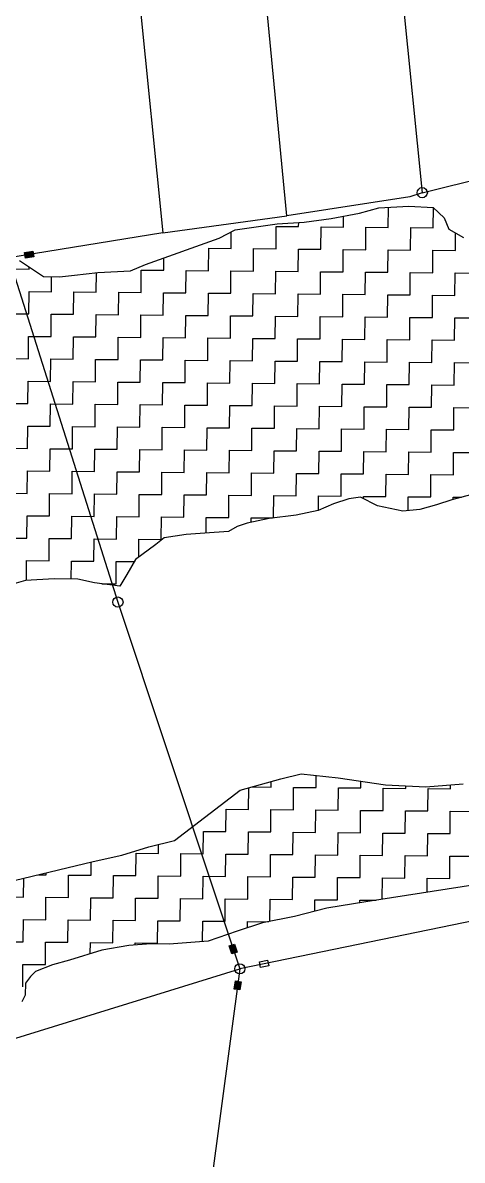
# Model space of a CAD drawing. Header units: metres. Extents: x 286188 to 288650, y 2015524 to 2018848.
# Drawn here: x 287607.7 to 287797.8, y 2016851 to 2017342.7 of the extents above; entities that cross this region are included whole.
import ezdxf

# ---------------------------------------------------------------- set-up
doc = ezdxf.new("R2010")
doc.units = ezdxf.units.M
doc.header["$MEASUREMENT"] = 0
doc.layers.add('POLY_HATCH', color=12, linetype='Continuous')
doc.layers.add('POLY_PARCEL', color=6, linetype='Continuous')

msp = doc.modelspace()

# ---------------------------------------------------------------- hatches: boundary and pattern name
for points in [[(287612.45, 2017241.54), (287612.05, 2017244), (287608.5, 2017243.42), (287608.9, 2017240.96)], [(287699.33, 2016944.38), (287696.98, 2016943.58), (287698.13, 2016940.17), (287700.48, 2016940.97)], [(287699.17, 2016924.9), (287701.64, 2016924.57), (287702.12, 2016928.14), (287699.65, 2016928.47)]]:
    msp.add_hatch(color=256).paths.add_polyline_path(points)

# ---------------------------------------------------------------- linework, layer by layer
for points in [[(287608.5, 2017243.42), (287612.05, 2017244), (287612.45, 2017241.54), (287608.9, 2017240.96)], [(287698.13, 2016940.17), (287696.98, 2016943.58), (287699.33, 2016944.38), (287700.48, 2016940.97)], [(287710.06, 2016936.73), (287713.58, 2016937.46), (287714.09, 2016935.02), (287710.56, 2016934.29)], [(287702.12, 2016928.14), (287701.64, 2016924.57), (287699.17, 2016924.9), (287699.65, 2016928.47)]]:
    msp.add_lwpolyline(points, close=True)
for centre in [(287780.5, 2017269.21), (287648.87, 2017092.26), (287701.61, 2016933.72)]:
    msp.add_circle(centre, 2.2)
at = {"layer": 'POLY_HATCH'}
for p, q in [((287761.77, 2017262.63), (287774.69, 2017263.32)), ((287774.69, 2017263.32), (287785.18, 2017262.82)), ((287785.18, 2017262.82), (287789.98, 2017258.34)), ((287729.44, 2017256.47), (287741.15, 2017257.98)), ((287741.15, 2017257.98), (287753.28, 2017260.29)), ((287753.28, 2017260.29), (287761.77, 2017262.63)), ((287789.98, 2017258.34), (287791.95, 2017253.49)), ((287692.66, 2017249.55), (287699.55, 2017253.11)), ((287699.55, 2017253.11), (287717.73, 2017255.77)), ((287717.73, 2017255.77), (287729.44, 2017256.47)), ((287791.95, 2017253.49), (287798.37, 2017249.8)), ((287660.76, 2017238.18), (287692.66, 2017249.55)), ((287606.3, 2017239.88), (287612.32, 2017235.79)), ((287612.32, 2017235.79), (287616.73, 2017232.93)), ((287623.59, 2017232.87), (287630.05, 2017233.62)), ((287630.05, 2017233.62), (287640.15, 2017234.74)), ((287640.15, 2017234.74), (287654.28, 2017235.41)), ((287654.28, 2017235.41), (287660.76, 2017238.18)), ((287616.73, 2017232.93), (287623.59, 2017232.87)), ((287748.72, 2017136.87), (287742.13, 2017134.74)), ((287753.84, 2017137.56), (287748.72, 2017136.87)), ((287761.12, 2017133.84), (287753.84, 2017137.56)), ((287793.3, 2017136.47), (287786.7, 2017134.34)), ((287801.35, 2017138.59), (287793.3, 2017136.47)), ((287735.52, 2017131.88), (287726, 2017129.77)), ((287742.13, 2017134.74), (287735.52, 2017131.88)), ((287772.06, 2017131.55), (287761.12, 2017133.84)), ((287779.37, 2017132.21), (287772.06, 2017131.55)), ((287786.7, 2017134.34), (287779.37, 2017132.21)), ((287704.78, 2017126.31), (287700.38, 2017124.89)), ((287714.3, 2017128.42), (287704.78, 2017126.31)), ((287726, 2017129.77), (287714.3, 2017128.42)), ((287678.43, 2017121.44), (287668.92, 2017120.07)), ((287686.47, 2017122.1), (287678.43, 2017121.44)), ((287696.71, 2017122.74), (287686.47, 2017122.1)), ((287700.38, 2017124.89), (287696.71, 2017122.74)), ((287665.24, 2017117.18), (287656.41, 2017110.68)), ((287668.92, 2017120.07), (287665.24, 2017117.18)), ((287656.41, 2017110.68), (287652.7, 2017104.14)), ((287608.83, 2017101.62), (287596.37, 2017098.08)), ((287621.26, 2017102.24), (287608.83, 2017101.62)), ((287631.49, 2017102.14), (287621.26, 2017102.24)), ((287638.78, 2017100.62), (287631.49, 2017102.14)), ((287649.73, 2017099.06), (287638.78, 2017100.62)), ((287652.7, 2017104.14), (287649.73, 2017099.06)), ((287719.26, 2017015.84), (287728.05, 2017017.95)), ((287728.05, 2017017.95), (287744.11, 2017016.34)), ((287701.68, 2017010.88), (287719.26, 2017015.84)), ((287744.11, 2017016.34), (287764.55, 2017013.24)), ((287764.55, 2017013.24), (287782.08, 2017012.35)), ((287782.08, 2017012.35), (287798.16, 2017013.66)), ((287673.29, 2016989.23), (287701.68, 2017010.88)), ((287662.3, 2016986.4), (287673.29, 2016989.23)), ((287638.13, 2016980.05), (287650.58, 2016982.86)), ((287650.58, 2016982.86), (287662.3, 2016986.4)), ((287591.26, 2016968.79), (287638.13, 2016980.05)), ((287813.84, 2016971.62), (287756.03, 2016962.65)), ((287739.2, 2016959.88), (287725.28, 2016956.36)), ((287756.03, 2016962.65), (287739.2, 2016959.88)), ((287711.37, 2016953.56), (287700.38, 2016950.01)), ((287725.28, 2016956.36), (287711.37, 2016953.56)), ((287700.38, 2016950.01), (287687.92, 2016945.74)), ((287653.55, 2016943.86), (287641.84, 2016941.77)), ((287663.06, 2016944.5), (287653.55, 2016943.86)), ((287671.1, 2016944.43), (287663.06, 2016944.5)), ((287687.92, 2016945.74), (287671.1, 2016944.43)), ((287641.84, 2016941.77), (287627.92, 2016937.52)), ((287620.59, 2016935.39), (287613.26, 2016932.54)), ((287627.92, 2016937.52), (287620.59, 2016935.39)), ((287611.05, 2016930.37), (287608.83, 2016927.47)), ((287613.26, 2016932.54), (287611.05, 2016930.37)), ((287608.83, 2016927.47), (287608.78, 2016922.35)), ((287608.78, 2016922.35), (287607.29, 2016919.45))]:
    msp.add_line(p, q, dxfattribs=at)
at = {"layer": 'POLY_HATCH', "linetype": 'Continuous'}
for p, q in [((287765.8, 2017254.18), (287765.88, 2017262.85)), ((287746.41, 2017254.35), (287746.45, 2017258.99)), ((287785.19, 2017254), (287785.27, 2017262.74)), ((287717.24, 2017244.92), (287717.33, 2017254.62)), ((287717.33, 2017254.62), (287727.02, 2017254.53)), ((287727.02, 2017254.53), (287727.04, 2017256.33)), ((287736.63, 2017244.75), (287736.72, 2017254.44)), ((287736.72, 2017254.44), (287746.41, 2017254.35)), ((287756.02, 2017244.57), (287756.11, 2017254.27)), ((287756.11, 2017254.27), (287765.8, 2017254.18)), ((287775.41, 2017244.4), (287775.5, 2017254.09)), ((287775.5, 2017254.09), (287785.19, 2017254)), ((287697.85, 2017245.1), (287697.91, 2017252.27)), ((287794.8, 2017244.22), (287794.87, 2017251.81)), ((287688.07, 2017235.49), (287688.16, 2017245.19)), ((287688.16, 2017245.19), (287697.85, 2017245.1)), ((287707.46, 2017235.32), (287707.54, 2017245.01)), ((287707.54, 2017245.01), (287717.24, 2017244.92)), ((287726.85, 2017235.14), (287726.93, 2017244.83)), ((287726.93, 2017244.83), (287736.63, 2017244.75)), ((287746.24, 2017234.96), (287746.32, 2017244.66)), ((287746.32, 2017244.66), (287756.02, 2017244.57)), ((287765.63, 2017234.79), (287765.71, 2017244.48)), ((287765.71, 2017244.48), (287775.41, 2017244.4)), ((287785.02, 2017234.61), (287785.1, 2017244.31)), ((287785.1, 2017244.31), (287794.8, 2017244.22)), ((287668.68, 2017235.67), (287668.73, 2017241.02)), ((287600.81, 2017236.28), (287610.51, 2017236.19)), ((287610.51, 2017236.19), (287610.52, 2017237.02)), ((287639.51, 2017226.23), (287639.58, 2017234.67)), ((287658.9, 2017226.06), (287658.98, 2017235.75)), ((287658.98, 2017235.75), (287668.68, 2017235.67)), ((287678.29, 2017225.88), (287678.37, 2017235.58)), ((287678.37, 2017235.58), (287688.07, 2017235.49)), ((287697.68, 2017225.71), (287697.76, 2017235.4)), ((287697.76, 2017235.4), (287707.46, 2017235.32)), ((287717.06, 2017225.53), (287717.15, 2017235.23)), ((287717.15, 2017235.23), (287726.85, 2017235.14)), ((287736.45, 2017225.36), (287736.54, 2017235.05)), ((287736.54, 2017235.05), (287746.24, 2017234.96)), ((287755.84, 2017225.18), (287755.93, 2017234.88)), ((287755.93, 2017234.88), (287765.63, 2017234.79)), ((287775.23, 2017225.01), (287775.32, 2017234.7)), ((287775.32, 2017234.7), (287785.02, 2017234.61)), ((287794.62, 2017224.83), (287794.71, 2017234.53)), ((287794.71, 2017234.53), (287804.41, 2017234.44)), ((287620.12, 2017226.41), (287620.17, 2017232.9)), ((287610.33, 2017216.8), (287610.42, 2017226.5)), ((287610.42, 2017226.5), (287620.12, 2017226.41)), ((287629.72, 2017216.63), (287629.81, 2017226.32)), ((287629.81, 2017226.32), (287639.51, 2017226.23)), ((287649.11, 2017216.45), (287649.2, 2017226.15)), ((287649.2, 2017226.15), (287658.9, 2017226.06)), ((287668.5, 2017216.28), (287668.59, 2017225.97)), ((287668.59, 2017225.97), (287678.29, 2017225.88)), ((287687.89, 2017216.1), (287687.98, 2017225.8)), ((287687.98, 2017225.8), (287697.68, 2017225.71)), ((287707.28, 2017215.93), (287707.37, 2017225.62)), ((287707.37, 2017225.62), (287717.06, 2017225.53)), ((287726.67, 2017215.75), (287726.76, 2017225.45)), ((287726.76, 2017225.45), (287736.45, 2017225.36)), ((287746.06, 2017215.58), (287746.15, 2017225.27)), ((287746.15, 2017225.27), (287755.84, 2017225.18)), ((287765.45, 2017215.4), (287765.54, 2017225.09)), ((287765.54, 2017225.09), (287775.23, 2017225.01)), ((287784.84, 2017215.22), (287784.93, 2017224.92)), ((287784.93, 2017224.92), (287794.62, 2017224.83)), ((287600.64, 2017216.89), (287610.33, 2017216.8)), ((287619.94, 2017207.02), (287620.03, 2017216.71)), ((287620.03, 2017216.71), (287629.72, 2017216.63)), ((287639.33, 2017206.84), (287639.42, 2017216.54)), ((287639.42, 2017216.54), (287649.11, 2017216.45)), ((287658.72, 2017206.67), (287658.81, 2017216.36)), ((287658.81, 2017216.36), (287668.5, 2017216.28)), ((287678.11, 2017206.49), (287678.2, 2017216.19)), ((287678.2, 2017216.19), (287687.89, 2017216.1)), ((287697.5, 2017206.32), (287697.59, 2017216.01)), ((287697.59, 2017216.01), (287707.28, 2017215.93)), ((287716.89, 2017206.14), (287716.98, 2017215.84)), ((287716.98, 2017215.84), (287726.67, 2017215.75)), ((287736.28, 2017205.97), (287736.37, 2017215.66)), ((287736.37, 2017215.66), (287746.06, 2017215.58)), ((287755.67, 2017205.79), (287755.76, 2017215.49)), ((287755.76, 2017215.49), (287765.45, 2017215.4)), ((287775.06, 2017205.62), (287775.15, 2017215.31)), ((287775.15, 2017215.31), (287784.84, 2017215.22)), ((287794.45, 2017205.44), (287794.54, 2017215.14)), ((287794.54, 2017215.14), (287804.23, 2017215.05)), ((287610.16, 2017197.41), (287610.25, 2017207.11)), ((287610.25, 2017207.11), (287619.94, 2017207.02)), ((287629.55, 2017197.24), (287629.64, 2017206.93)), ((287629.64, 2017206.93), (287639.33, 2017206.84)), ((287648.94, 2017197.06), (287649.03, 2017206.76)), ((287649.03, 2017206.76), (287658.72, 2017206.67)), ((287668.33, 2017196.89), (287668.42, 2017206.58)), ((287668.42, 2017206.58), (287678.11, 2017206.49)), ((287687.72, 2017196.71), (287687.81, 2017206.41)), ((287687.81, 2017206.41), (287697.5, 2017206.32)), ((287707.11, 2017196.54), (287707.19, 2017206.23)), ((287707.19, 2017206.23), (287716.89, 2017206.14)), ((287726.5, 2017196.36), (287726.58, 2017206.06)), ((287726.58, 2017206.06), (287736.28, 2017205.97)), ((287745.89, 2017196.19), (287745.97, 2017205.88)), ((287745.97, 2017205.88), (287755.67, 2017205.79)), ((287765.28, 2017196.01), (287765.36, 2017205.71)), ((287765.36, 2017205.71), (287775.06, 2017205.62)), ((287784.67, 2017195.84), (287784.75, 2017205.53)), ((287784.75, 2017205.53), (287794.45, 2017205.44)), ((287600.46, 2017197.5), (287610.16, 2017197.41)), ((287619.77, 2017187.63), (287619.85, 2017197.32)), ((287619.85, 2017197.32), (287629.55, 2017197.24)), ((287639.16, 2017187.45), (287639.24, 2017197.15)), ((287639.24, 2017197.15), (287648.94, 2017197.06)), ((287658.55, 2017187.28), (287658.63, 2017196.97)), ((287658.63, 2017196.97), (287668.33, 2017196.89)), ((287677.94, 2017187.1), (287678.02, 2017196.8)), ((287678.02, 2017196.8), (287687.72, 2017196.71)), ((287697.32, 2017186.93), (287697.41, 2017196.62)), ((287697.41, 2017196.62), (287707.11, 2017196.54)), ((287716.71, 2017186.75), (287716.8, 2017196.45)), ((287716.8, 2017196.45), (287726.5, 2017196.36)), ((287736.1, 2017186.58), (287736.19, 2017196.27)), ((287736.19, 2017196.27), (287745.89, 2017196.19)), ((287755.49, 2017186.4), (287755.58, 2017196.1)), ((287755.58, 2017196.1), (287765.28, 2017196.01)), ((287774.88, 2017186.23), (287774.97, 2017195.92)), ((287774.97, 2017195.92), (287784.67, 2017195.84)), ((287794.27, 2017186.05), (287794.36, 2017195.75)), ((287794.36, 2017195.75), (287804.06, 2017195.66)), ((287609.98, 2017178.02), (287610.07, 2017187.72)), ((287610.07, 2017187.72), (287619.77, 2017187.63)), ((287629.37, 2017177.85), (287629.46, 2017187.54)), ((287629.46, 2017187.54), (287639.16, 2017187.45)), ((287648.76, 2017177.67), (287648.85, 2017187.37)), ((287648.85, 2017187.37), (287658.55, 2017187.28)), ((287668.15, 2017177.5), (287668.24, 2017187.19)), ((287668.24, 2017187.19), (287677.94, 2017187.1)), ((287687.54, 2017177.32), (287687.63, 2017187.02)), ((287687.63, 2017187.02), (287697.32, 2017186.93)), ((287706.93, 2017177.15), (287707.02, 2017186.84)), ((287707.02, 2017186.84), (287716.71, 2017186.75)), ((287726.32, 2017176.97), (287726.41, 2017186.67)), ((287726.41, 2017186.67), (287736.1, 2017186.58)), ((287745.71, 2017176.8), (287745.8, 2017186.49)), ((287745.8, 2017186.49), (287755.49, 2017186.4)), ((287765.1, 2017176.62), (287765.19, 2017186.32)), ((287765.19, 2017186.32), (287774.88, 2017186.23)), ((287784.49, 2017176.45), (287784.58, 2017186.14)), ((287784.58, 2017186.14), (287794.27, 2017186.05)), ((287600.29, 2017178.11), (287609.98, 2017178.02)), ((287619.59, 2017168.24), (287619.68, 2017177.93)), ((287619.68, 2017177.93), (287629.37, 2017177.85)), ((287638.98, 2017168.06), (287639.07, 2017177.76)), ((287639.07, 2017177.76), (287648.76, 2017177.67)), ((287658.37, 2017167.89), (287658.46, 2017177.58)), ((287658.46, 2017177.58), (287668.15, 2017177.5)), ((287677.76, 2017167.71), (287677.85, 2017177.41)), ((287677.85, 2017177.41), (287687.54, 2017177.32)), ((287697.15, 2017167.54), (287697.24, 2017177.23)), ((287697.24, 2017177.23), (287706.93, 2017177.15)), ((287716.54, 2017167.36), (287716.63, 2017177.06)), ((287716.63, 2017177.06), (287726.32, 2017176.97)), ((287735.93, 2017167.19), (287736.02, 2017176.88)), ((287736.02, 2017176.88), (287745.71, 2017176.8)), ((287755.32, 2017167.01), (287755.41, 2017176.71)), ((287755.41, 2017176.71), (287765.1, 2017176.62)), ((287774.71, 2017166.84), (287774.8, 2017176.53)), ((287774.8, 2017176.53), (287784.49, 2017176.45)), ((287794.1, 2017166.66), (287794.19, 2017176.36)), ((287794.19, 2017176.36), (287803.88, 2017176.27)), ((287609.81, 2017158.63), (287609.9, 2017168.33)), ((287609.9, 2017168.33), (287619.59, 2017168.24)), ((287629.2, 2017158.46), (287629.29, 2017168.15)), ((287629.29, 2017168.15), (287638.98, 2017168.06)), ((287648.59, 2017158.28), (287648.68, 2017167.98)), ((287648.68, 2017167.98), (287658.37, 2017167.89)), ((287667.98, 2017158.11), (287668.07, 2017167.8)), ((287668.07, 2017167.8), (287677.76, 2017167.71)), ((287687.37, 2017157.93), (287687.45, 2017167.63)), ((287687.45, 2017167.63), (287697.15, 2017167.54)), ((287706.76, 2017157.76), (287706.84, 2017167.45)), ((287706.84, 2017167.45), (287716.54, 2017167.36)), ((287726.15, 2017157.58), (287726.23, 2017167.28)), ((287726.23, 2017167.28), (287735.93, 2017167.19)), ((287745.54, 2017157.41), (287745.62, 2017167.1)), ((287745.62, 2017167.1), (287755.32, 2017167.01)), ((287764.93, 2017157.23), (287765.01, 2017166.93)), ((287765.01, 2017166.93), (287774.71, 2017166.84)), ((287784.32, 2017157.06), (287784.4, 2017166.75)), ((287784.4, 2017166.75), (287794.1, 2017166.66)), ((287600.11, 2017158.72), (287609.81, 2017158.63)), ((287619.42, 2017148.85), (287619.5, 2017158.54)), ((287619.5, 2017158.54), (287629.2, 2017158.46)), ((287638.81, 2017148.67), (287638.89, 2017158.37)), ((287638.89, 2017158.37), (287648.59, 2017158.28)), ((287658.2, 2017148.5), (287658.28, 2017158.19)), ((287658.28, 2017158.19), (287667.98, 2017158.11)), ((287677.58, 2017148.32), (287677.67, 2017158.02)), ((287677.67, 2017158.02), (287687.37, 2017157.93)), ((287696.97, 2017148.15), (287697.06, 2017157.84)), ((287697.06, 2017157.84), (287706.76, 2017157.76)), ((287716.36, 2017147.97), (287716.45, 2017157.67)), ((287716.45, 2017157.67), (287726.15, 2017157.58)), ((287735.75, 2017147.8), (287735.84, 2017157.49)), ((287735.84, 2017157.49), (287745.54, 2017157.41)), ((287755.14, 2017147.62), (287755.23, 2017157.32)), ((287755.23, 2017157.32), (287764.93, 2017157.23)), ((287774.53, 2017147.45), (287774.62, 2017157.14)), ((287774.62, 2017157.14), (287784.32, 2017157.06)), ((287793.92, 2017147.27), (287794.01, 2017156.97)), ((287794.01, 2017156.97), (287803.71, 2017156.88)), ((287609.63, 2017139.24), (287609.72, 2017148.94)), ((287609.72, 2017148.94), (287619.42, 2017148.85)), ((287629.02, 2017139.07), (287629.11, 2017148.76)), ((287629.11, 2017148.76), (287638.81, 2017148.67)), ((287648.41, 2017138.89), (287648.5, 2017148.59)), ((287648.5, 2017148.59), (287658.2, 2017148.5)), ((287667.8, 2017138.72), (287667.89, 2017148.41)), ((287667.89, 2017148.41), (287677.58, 2017148.32)), ((287687.19, 2017138.54), (287687.28, 2017148.24)), ((287687.28, 2017148.24), (287696.97, 2017148.15)), ((287706.58, 2017138.37), (287706.67, 2017148.06)), ((287706.67, 2017148.06), (287716.36, 2017147.97)), ((287725.97, 2017138.19), (287726.06, 2017147.89)), ((287726.06, 2017147.89), (287735.75, 2017147.8)), ((287745.36, 2017138.02), (287745.45, 2017147.71)), ((287745.45, 2017147.71), (287755.14, 2017147.62)), ((287764.75, 2017137.84), (287764.84, 2017147.54)), ((287764.84, 2017147.54), (287774.53, 2017147.45)), ((287784.14, 2017137.67), (287784.23, 2017147.36)), ((287784.23, 2017147.36), (287793.92, 2017147.27)), ((287599.94, 2017139.33), (287609.63, 2017139.24)), ((287619.24, 2017129.46), (287619.33, 2017139.15)), ((287619.33, 2017139.15), (287629.02, 2017139.07)), ((287638.63, 2017129.28), (287638.72, 2017138.98)), ((287638.72, 2017138.98), (287648.41, 2017138.89)), ((287658.02, 2017129.11), (287658.11, 2017138.8)), ((287658.11, 2017138.8), (287667.8, 2017138.72)), ((287677.41, 2017128.93), (287677.5, 2017138.63)), ((287677.5, 2017138.63), (287687.19, 2017138.54)), ((287696.8, 2017128.76), (287696.89, 2017138.45)), ((287696.89, 2017138.45), (287706.58, 2017138.37)), ((287716.19, 2017128.64), (287716.28, 2017138.28)), ((287716.28, 2017138.28), (287725.97, 2017138.19)), ((287735.61, 2017131.92), (287735.67, 2017138.1)), ((287735.67, 2017138.1), (287745.36, 2017138.02)), ((287755.05, 2017136.94), (287755.06, 2017137.93)), ((287755.06, 2017137.93), (287764.75, 2017137.84)), ((287774.39, 2017131.76), (287774.45, 2017137.75)), ((287774.45, 2017137.75), (287784.14, 2017137.67)), ((287793.83, 2017136.61), (287793.84, 2017137.58)), ((287793.84, 2017137.58), (287797.39, 2017137.55)), ((287609.46, 2017119.85), (287609.55, 2017129.55)), ((287609.55, 2017129.55), (287619.24, 2017129.46)), ((287628.85, 2017119.68), (287628.94, 2017129.37)), ((287628.94, 2017129.37), (287638.63, 2017129.28)), ((287648.24, 2017119.5), (287648.33, 2017129.2)), ((287648.33, 2017129.2), (287658.02, 2017129.11)), ((287667.63, 2017119.33), (287667.71, 2017129.02)), ((287667.71, 2017129.02), (287677.41, 2017128.93)), ((287687.04, 2017122.13), (287687.1, 2017128.85)), ((287687.1, 2017128.85), (287696.8, 2017128.76)), ((287706.48, 2017126.69), (287706.49, 2017128.67)), ((287706.49, 2017128.67), (287715.76, 2017128.59)), ((287599.76, 2017119.94), (287609.46, 2017119.85)), ((287619.07, 2017110.07), (287619.15, 2017119.77)), ((287619.15, 2017119.77), (287628.85, 2017119.68)), ((287638.46, 2017109.9), (287638.54, 2017119.59)), ((287638.54, 2017119.59), (287648.24, 2017119.5)), ((287657.86, 2017111.75), (287657.93, 2017119.41)), ((287657.93, 2017119.41), (287667.63, 2017119.33)), ((287609.29, 2017101.64), (287609.37, 2017110.16)), ((287609.37, 2017110.16), (287619.07, 2017110.07)), ((287628.69, 2017102.17), (287628.76, 2017109.98)), ((287628.76, 2017109.98), (287638.46, 2017109.9)), ((287648.06, 2017100.11), (287648.15, 2017109.81)), ((287648.15, 2017109.81), (287655.87, 2017109.74)), ((287641.94, 2017100.17), (287648.06, 2017100.11)), ((287734.53, 2017012.07), (287734.57, 2017017.3)), ((287706.78, 2017012.32), (287715.14, 2017012.25)), ((287715.14, 2017012.25), (287715.16, 2017014.68)), ((287724.75, 2017002.46), (287724.83, 2017012.16)), ((287724.83, 2017012.16), (287734.53, 2017012.07)), ((287753.92, 2017011.9), (287753.94, 2017014.85)), ((287773.31, 2017011.72), (287773.32, 2017012.79)), ((287792.7, 2017011.55), (287792.71, 2017013.22)), ((287705.36, 2017002.64), (287705.44, 2017011.94)), ((287744.13, 2017002.29), (287744.22, 2017011.98)), ((287744.22, 2017011.98), (287753.92, 2017011.9)), ((287763.52, 2017002.11), (287763.61, 2017011.81)), ((287763.61, 2017011.81), (287773.31, 2017011.72)), ((287782.91, 2017001.94), (287783, 2017011.63)), ((287783, 2017011.63), (287792.7, 2017011.55)), ((287695.57, 2016993.03), (287695.66, 2017002.73)), ((287695.66, 2017002.73), (287705.36, 2017002.64)), ((287714.96, 2016992.86), (287715.05, 2017002.55)), ((287715.05, 2017002.55), (287724.75, 2017002.46)), ((287734.35, 2016992.68), (287734.44, 2017002.38)), ((287734.44, 2017002.38), (287744.13, 2017002.29)), ((287753.74, 2016992.51), (287753.83, 2017002.2)), ((287753.83, 2017002.2), (287763.52, 2017002.11)), ((287773.13, 2016992.33), (287773.22, 2017002.03)), ((287773.22, 2017002.03), (287782.91, 2017001.94)), ((287792.52, 2016992.16), (287792.61, 2017001.85)), ((287792.61, 2017001.85), (287802.3, 2017001.76)), ((287685.79, 2016983.42), (287685.88, 2016993.12)), ((287685.88, 2016993.12), (287695.57, 2016993.03)), ((287705.18, 2016983.25), (287705.27, 2016992.94)), ((287705.27, 2016992.94), (287714.96, 2016992.86)), ((287724.57, 2016983.07), (287724.66, 2016992.77)), ((287724.66, 2016992.77), (287734.35, 2016992.68)), ((287743.96, 2016982.9), (287744.05, 2016992.59)), ((287744.05, 2016992.59), (287753.74, 2016992.51)), ((287763.35, 2016982.72), (287763.44, 2016992.42)), ((287763.44, 2016992.42), (287773.13, 2016992.33)), ((287666.4, 2016983.6), (287666.44, 2016987.47)), ((287782.74, 2016982.55), (287782.83, 2016992.24)), ((287782.83, 2016992.24), (287792.52, 2016992.16)), ((287656.62, 2016973.99), (287656.71, 2016983.69)), ((287656.71, 2016983.69), (287666.4, 2016983.6)), ((287676.01, 2016973.82), (287676.1, 2016983.51)), ((287676.1, 2016983.51), (287685.79, 2016983.42)), ((287695.4, 2016973.64), (287695.49, 2016983.34)), ((287695.49, 2016983.34), (287705.18, 2016983.25)), ((287714.79, 2016973.47), (287714.88, 2016983.16)), ((287714.88, 2016983.16), (287724.57, 2016983.07)), ((287734.18, 2016973.29), (287734.26, 2016982.99)), ((287734.26, 2016982.99), (287743.96, 2016982.9)), ((287753.57, 2016973.12), (287753.65, 2016982.81)), ((287753.65, 2016982.81), (287763.35, 2016982.72)), ((287772.96, 2016972.94), (287773.04, 2016982.64)), ((287773.04, 2016982.64), (287782.74, 2016982.55)), ((287637.23, 2016974.17), (287637.28, 2016979.85)), ((287792.35, 2016972.77), (287792.43, 2016982.46)), ((287792.43, 2016982.46), (287802.13, 2016982.37)), ((287608.06, 2016964.74), (287608.13, 2016972.84)), ((287614.5, 2016974.37), (287617.84, 2016974.34)), ((287617.84, 2016974.34), (287617.85, 2016975.18)), ((287627.45, 2016964.56), (287627.53, 2016974.26)), ((287627.53, 2016974.26), (287637.23, 2016974.17)), ((287646.84, 2016964.39), (287646.92, 2016974.08)), ((287646.92, 2016974.08), (287656.62, 2016973.99)), ((287666.23, 2016964.21), (287666.31, 2016973.9)), ((287666.31, 2016973.9), (287676.01, 2016973.82)), ((287685.62, 2016964.03), (287685.7, 2016973.73)), ((287685.7, 2016973.73), (287695.4, 2016973.64)), ((287705.01, 2016963.86), (287705.09, 2016973.55)), ((287705.09, 2016973.55), (287714.79, 2016973.47)), ((287724.39, 2016963.68), (287724.48, 2016973.38)), ((287724.48, 2016973.38), (287734.18, 2016973.29)), ((287743.78, 2016963.51), (287743.87, 2016973.2)), ((287743.87, 2016973.2), (287753.57, 2016973.12)), ((287763.18, 2016963.76), (287763.26, 2016973.03)), ((287763.26, 2016973.03), (287772.96, 2016972.94)), ((287782.6, 2016966.78), (287782.65, 2016972.85)), ((287782.65, 2016972.85), (287792.35, 2016972.77)), ((287598.36, 2016964.82), (287608.06, 2016964.74)), ((287617.66, 2016954.95), (287617.75, 2016964.65)), ((287617.75, 2016964.65), (287627.45, 2016964.56)), ((287637.05, 2016954.78), (287637.14, 2016964.47)), ((287637.14, 2016964.47), (287646.84, 2016964.39)), ((287656.44, 2016954.6), (287656.53, 2016964.3)), ((287656.53, 2016964.3), (287666.23, 2016964.21)), ((287675.83, 2016954.43), (287675.92, 2016964.12)), ((287675.92, 2016964.12), (287685.62, 2016964.03)), ((287695.22, 2016954.25), (287695.31, 2016963.95)), ((287695.31, 2016963.95), (287705.01, 2016963.86)), ((287714.61, 2016954.21), (287714.7, 2016963.77)), ((287714.7, 2016963.77), (287724.39, 2016963.68)), ((287734.04, 2016958.58), (287734.09, 2016963.6)), ((287734.09, 2016963.6), (287743.78, 2016963.51)), ((287753.47, 2016962.23), (287753.48, 2016963.42)), ((287753.48, 2016963.42), (287760.57, 2016963.36)), ((287607.88, 2016945.35), (287607.97, 2016955.04)), ((287607.97, 2016955.04), (287617.66, 2016954.95)), ((287627.27, 2016945.17), (287627.36, 2016954.87)), ((287627.36, 2016954.87), (287637.05, 2016954.78)), ((287646.66, 2016945), (287646.75, 2016954.69)), ((287646.75, 2016954.69), (287656.44, 2016954.6)), ((287666.05, 2016944.82), (287666.14, 2016954.52)), ((287666.14, 2016954.52), (287675.83, 2016954.43)), ((287685.45, 2016945.55), (287685.53, 2016954.34)), ((287685.53, 2016954.34), (287695.22, 2016954.25)), ((287704.89, 2016951.47), (287704.92, 2016954.16)), ((287704.92, 2016954.16), (287713.97, 2016954.08)), ((287598.19, 2016945.43), (287607.88, 2016945.35)), ((287617.49, 2016935.56), (287617.58, 2016945.26)), ((287617.58, 2016945.26), (287627.27, 2016945.17)), ((287636.92, 2016940.27), (287636.97, 2016945.08)), ((287636.97, 2016945.08), (287646.66, 2016945)), ((287656.35, 2016944.05), (287656.36, 2016944.91)), ((287656.36, 2016944.91), (287666.05, 2016944.82)), ((287607.71, 2016925.96), (287607.79, 2016935.65)), ((287607.79, 2016935.65), (287617.49, 2016935.56))]:
    msp.add_line(p, q, dxfattribs=at)
at = {"layer": 'POLY_PARCEL'}
for p, q in [((287721.86, 2017259.25), (287700.49, 2017481.95)), ((287654.69, 2017388.02), (287668.22, 2017251.83)), ((287770.33, 2017368.84), (287780.5, 2017269.21)), ((287780.5, 2017269.21), (287925.49, 2017305.16)), ((287780.5, 2017269.21), (287775.14, 2017267.38)), ((287775.14, 2017267.38), (287721.86, 2017259.25)), ((287668.22, 2017251.83), (287721.86, 2017259.25)), ((287668.22, 2017251.83), (287601.69, 2017241.06)), ((287601.69, 2017241.06), (287648.87, 2017092.26)), ((287648.87, 2017092.26), (287690.86, 2016965.63)), ((287690.86, 2016965.63), (287701.61, 2016933.72)), ((287841.56, 2016962.56), (287701.61, 2016933.72)), ((287519.5, 2016877.38), (287701.61, 2016933.72)), ((287701.61, 2016933.72), (287687.11, 2016825.65))]:
    msp.add_line(p, q, dxfattribs=at)

doc.saveas('drawing.dxf')
